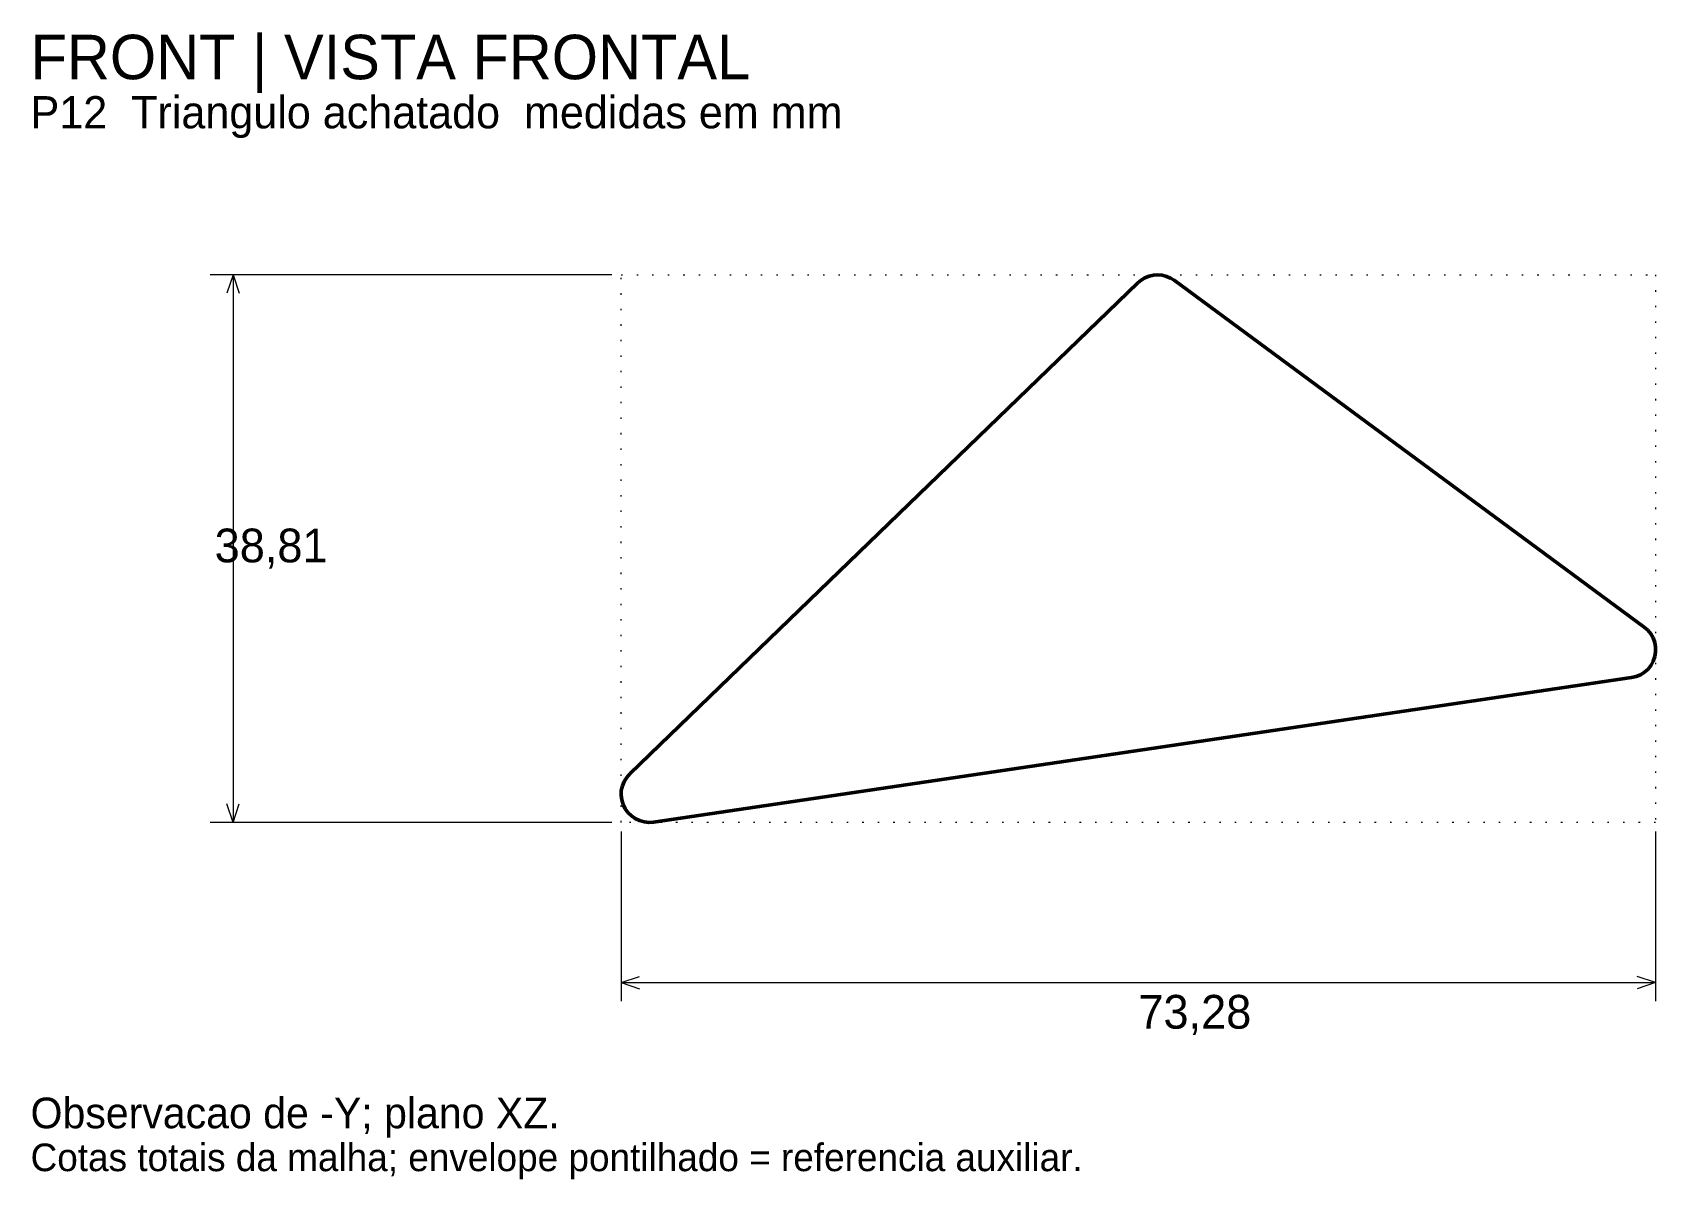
# Model space of a CAD drawing. Header units: millimetres. Extents: x 4 to 119, y 1 to 83.
import ezdxf

# ---------------------------------------------------------------- set-up
doc = ezdxf.new("R2010")
doc.units = ezdxf.units.MM
doc.linetypes.add('DOTTED', pattern=[1, 0, -1])
for name, color, linetype, lineweight in [('REFERENCE', 8, 'DOTTED', 13), ('TEXT', 7, 'CONTINUOUS', 18), ('THIN', 7, 'CONTINUOUS', 18), ('VISIBLE', 7, 'CONTINUOUS', 50)]:
    doc.layers.add(name, color=color, linetype=linetype, lineweight=lineweight)

msp = doc.modelspace()

# ---------------------------------------------------------------- linework, layer by layer
at = {"layer": 'REFERENCE'}
for p, q in [((45.97, 65.6), (119.25, 65.6)), ((45.97, 26.79), (45.97, 65.6)), ((119.25, 65.6), (119.25, 26.79)), ((119.25, 26.79), (45.97, 26.79))]:
    msp.add_line(p, q, dxfattribs=at)
at = {"layer": 'THIN'}
for p, q in [((45.32, 65.6), (16.85, 65.6)), ((18.48, 65.6), (18.04, 64.29)), ((18.48, 65.6), (18.48, 26.79)), ((18.48, 65.6), (18.91, 64.29)), ((18.48, 26.79), (18.04, 28.1)), ((18.48, 26.79), (18.91, 28.1)), ((45.32, 26.79), (16.85, 26.79)), ((45.97, 26.14), (45.97, 14.13)), ((119.25, 26.14), (119.25, 14.13)), ((45.97, 15.43), (47.27, 15.87)), ((45.97, 15.43), (119.25, 15.43)), ((45.97, 15.43), (47.27, 15)), ((119.25, 15.43), (117.94, 15.87)), ((119.25, 15.43), (117.94, 15))]:
    msp.add_line(p, q, dxfattribs=at)
at = {"layer": 'VISIBLE'}
for p, q in [((83.37, 65.51), (83.68, 65.58)), ((83.68, 65.58), (83.99, 65.6)), ((83.99, 65.6), (84.3, 65.57)), ((84.3, 65.57), (84.6, 65.49)), ((46.58, 30.23), (82.57, 65.04)), ((82.57, 65.04), (82.81, 65.23)), ((82.81, 65.23), (83.08, 65.39)), ((83.08, 65.39), (83.37, 65.51)), ((84.6, 65.49), (84.89, 65.37)), ((84.89, 65.37), (85.15, 65.21)), ((85.15, 65.21), (118.44, 40.63)), ((118.44, 40.63), (118.7, 40.41)), ((118.7, 40.41), (118.91, 40.15)), ((118.91, 40.15), (119.07, 39.86)), ((119.07, 39.86), (119.19, 39.54)), ((119.19, 39.54), (119.25, 39.21)), ((119.25, 39.21), (119.25, 38.87)), ((118.93, 37.93), (119.09, 38.22)), ((119.09, 38.22), (119.2, 38.54)), ((119.2, 38.54), (119.25, 38.87)), ((48.26, 26.81), (117.55, 37.05)), ((117.55, 37.05), (117.87, 37.12)), ((117.87, 37.12), (118.18, 37.25)), ((118.18, 37.25), (118.47, 37.44)), ((118.47, 37.44), (118.72, 37.66)), ((118.72, 37.66), (118.93, 37.93)), ((46.18, 29.69), (46.36, 29.98)), ((46.36, 29.98), (46.58, 30.23)), ((45.97, 28.72), (45.98, 29.05)), ((45.98, 29.05), (46.06, 29.38)), ((46.06, 29.38), (46.18, 29.69)), ((45.97, 28.72), (46.01, 28.38)), ((46.01, 28.38), (46.11, 28.06)), ((46.11, 28.06), (46.25, 27.76)), ((46.25, 27.76), (46.45, 27.49)), ((46.45, 27.49), (46.69, 27.25)), ((46.69, 27.25), (46.96, 27.06)), ((46.96, 27.06), (47.27, 26.92)), ((47.27, 26.92), (47.59, 26.83)), ((47.59, 26.83), (47.92, 26.79)), ((47.92, 26.79), (48.26, 26.81))]:
    msp.add_line(p, q, dxfattribs=at)

# ---------------------------------------------------------------- texts
at = {"layer": 'TEXT'}
for s, height, p in [('FRONT | VISTA FRONTAL', 3.1522, (4.13, 79.46)), ('P12  Triangulo achatado  medidas em mm', 2.2826, (4.13, 75.98)), ('38,81', 2.391, (17.17, 45.22)), ('73,28', 2.391, (82.61, 12.17)), ('Observacao de -Y; plano XZ.', 2.1739, (4.13, 5.11)), ('Cotas totais da malha; envelope pontilhado = referencia auxiliar.', 1.9565, (4.13, 2.07))]:
    msp.add_text(s, height=height, dxfattribs=at).set_placement(p)

doc.saveas('drawing.dxf')
